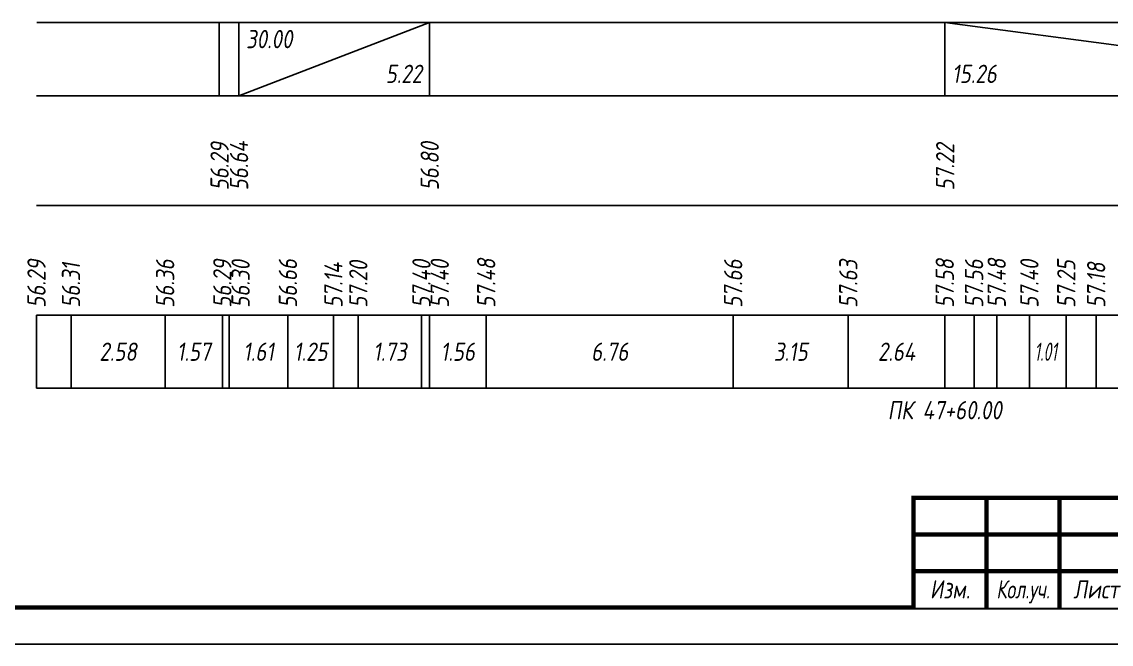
# Model space of a CAD drawing. Extents: x -717 to 1451, y -133302 to 233.
# Drawn here: x 77.9 to 227, y -75279.4 to -75194.3 of the extents above; entities that cross this region are included whole.
import ezdxf
from ezdxf.enums import TextEntityAlignment as Align

# ---------------------------------------------------------------- set-up
doc = ezdxf.new("R2010")
doc.units = 0
for name, color, linetype in [('Зарамочное оформление', 7, 'Continuous'), ('Код_510', 7, 'Continuous'), ('Код_516', 1, 'Continuous'), ('Подписи поперечников', 7, 'Continuous'), ('Таблица', 7, 'Continuous')]:
    doc.layers.add(name, color=color, linetype=linetype)
doc.styles.add('М', font='romand.shx', dxfattribs={"width": 0.8, "oblique": 10, "height": 2.5})

# ---------------------------------------------------------------- blocks, each defined once
blk = doc.blocks.new('Штамп')
at = {"linetype": 'Continuous'}
blk.add_wipeout([(199.95, -411.25), (384.95, -411.25), (384.95, -426.25), (199.95, -426.25)], dxfattribs=at).dxf.layer = 'Зарамочное оформление'
at = {"layer": 'Зарамочное оформление', "linetype": 'Continuous', "lineweight": -3, "const_width": 0.6, "flags": 128}
for points in [[(199.95, -426.25), (199.95, -411.25), (384.95, -411.25)], [(209.95, -411.25), (209.95, -426.25)], [(219.95, -411.25), (219.95, -426.25)], [(199.95, -416.25), (264.95, -416.25)], [(199.95, -421.25), (264.95, -421.25)]]:
    blk.add_lwpolyline(points, dxfattribs=at)
at = {"layer": 'Зарамочное оформление', "linetype": 'Continuous', "style": 'М', "oblique": 10}
for s, width, p in [('Изм.', 0.8, (204.95, -423.75)), ('Кол.уч.', 0.7, (214.95, -423.75)), ('Лист', 0.8, (224.95, -423.75))]:
    blk.add_text(s, height=2.5, dxfattribs=dict(at, width=width)).set_placement(p, align=Align.MIDDLE_CENTER)
blk = doc.blocks.new('шифр')
blk.add_blockref('Штамп', (0, -74908))

msp = doc.modelspace()

# ---------------------------------------------------------------- linework, layer by layer
at = {"flags": 128}
msp.add_lwpolyline([(-30.054, -75279.421), (389.946, -75279.421), (389.946, -74982.421), (-30.054, -74982.421)], close=True, dxfattribs=at)
at = {"const_width": 0.6, "flags": 128}
msp.add_lwpolyline([(-10.054, -75274.421), (384.946, -75274.421), (384.946, -74987.421), (-10.054, -74987.421)], close=True, dxfattribs=at)
at = {"layer": 'Код_510'}
for p, q in [((79.946, -75244.421), (79.946, -75234.421)), ((84.669, -75244.421), (84.669, -75234.421)), ((97.549, -75244.421), (97.549, -75234.421)), ((105.376, -75244.421), (105.376, -75234.421)), ((106.311, -75244.421), (106.311, -75234.421)), ((114.347, -75244.421), (114.347, -75234.421)), ((120.581, -75244.421), (120.581, -75234.421)), ((123.983, -75244.421), (123.983, -75234.421)), ((132.629, -75244.421), (132.629, -75234.421)), ((133.701, -75244.421), (133.701, -75234.421)), ((141.487, -75244.421), (141.487, -75234.421)), ((175.277, -75244.421), (175.277, -75234.421)), ((191.032, -75244.421), (191.032, -75234.421))]:
    msp.add_line(p, q, dxfattribs=at)
at = {"layer": 'Код_516'}
for p, q in [((104.946, -75204.421), (104.946, -75194.421)), ((107.61, -75204.421), (107.61, -75194.421)), ((107.61, -75204.421), (133.701, -75194.421)), ((133.701, -75204.421), (133.701, -75194.421))]:
    msp.add_line(p, q, dxfattribs=at)

# ---------------------------------------------------------------- texts
at = {"layer": 'Код_510', "style": 'М', "oblique": 10, "width": 0.8}
for s, p in [('56.29', (79.946, -75233.421)), ('56.31', (84.669, -75233.421)), ('56.36', (97.549, -75233.421)), ('56.29', (105.376, -75233.421)), ('56.30', (107.876, -75233.421)), ('56.66', (114.347, -75233.421)), ('57.14', (120.581, -75233.421)), ('57.20', (123.983, -75233.421)), ('57.40', (132.629, -75233.421)), ('57.40', (135.129, -75233.421)), ('57.48', (141.487, -75233.421)), ('57.66', (175.277, -75233.421)), ('57.63', (191.032, -75233.421))]:
    msp.add_text(s, height=2.5, rotation=90, dxfattribs=at).set_placement(p, align=Align.MIDDLE_LEFT)
for s, p in [('2.58', (91.109, -75239.421)), ('1.57', (101.462, -75239.421)), ('1.61', (110.329, -75239.421)), ('1.25', (117.464, -75239.421)), ('1.73', (128.306, -75239.421)), ('1.56', (137.594, -75239.421)), ('6.76', (158.382, -75239.421)), ('3.15', (183.155, -75239.421))]:
    msp.add_text(s, height=2.5, dxfattribs=at).set_placement(p, align=Align.MIDDLE_CENTER)
at = {"layer": 'Код_516', "style": 'М', "oblique": 10, "width": 0.8}
msp.add_text('30.00', height=2.5, dxfattribs=at).set_placement((108.61, -75195.421), align=Align.TOP_LEFT)
msp.add_text('5.22', height=2.5, dxfattribs=at).set_placement((132.701, -75203.421), align=Align.BOTTOM_RIGHT)
for s, p in [('56.29', (105, -75217.371)), ('56.64', (107.664, -75217.371)), ('56.80', (133.755, -75217.371))]:
    msp.add_text(s, height=2.5, rotation=90, dxfattribs=at).set_placement(p, align=Align.MIDDLE_LEFT)

# ---------------------------------------------------------------- next in the draw order: block references
msp.add_blockref('шифр', (0, 59.829))

# ---------------------------------------------------------------- next in the draw order: linework, layer by layer
at = {"layer": 'Код_510'}
for p, q in [((204.235, -75244.421), (204.235, -75234.421)), ((208.244, -75244.421), (208.244, -75234.421)), ((211.344, -75244.421), (211.344, -75234.421)), ((215.812, -75244.421), (215.812, -75234.421)), ((220.86, -75244.421), (220.86, -75234.421)), ((224.955, -75244.421), (224.955, -75234.421))]:
    msp.add_line(p, q, dxfattribs=at)
at = {"layer": 'Код_516'}
for p, q in [((204.235, -75204.421), (204.235, -75194.421)), ((204.235, -75194.421), (280.547, -75204.421))]:
    msp.add_line(p, q, dxfattribs=at)
at = {"layer": 'Таблица'}
for p, q in [((80, -75194.421), (307.442, -75194.421)), ((79.946, -75204.421), (307.388, -75204.421)), ((79.946, -75219.421), (307.388, -75219.421)), ((79.946, -75234.421), (307.388, -75234.421)), ((79.946, -75244.421), (307.388, -75244.421))]:
    msp.add_line(p, q, dxfattribs=at)

# ---------------------------------------------------------------- next in the draw order: texts
at = {"layer": 'Код_510', "style": 'М', "oblique": 10, "width": 0.8}
for s, p in [('57.58', (204.235, -75233.421)), ('57.56', (208.244, -75233.421)), ('57.48', (211.344, -75233.421)), ('57.40', (215.812, -75233.421)), ('57.25', (220.86, -75233.421)), ('57.18', (224.955, -75233.421))]:
    msp.add_text(s, height=2.5, rotation=90, dxfattribs=at).set_placement(p, align=Align.MIDDLE_LEFT)
at = {"layer": 'Код_510', "style": 'М', "oblique": 10}
for s, width, p in [('2.64', 0.8, (197.634, -75239.421)), ('1.01', 0.6, (218.036, -75239.421))]:
    msp.add_text(s, height=2.5, dxfattribs=dict(at, width=width)).set_placement(p, align=Align.MIDDLE_CENTER)
at = {"layer": 'Код_516', "style": 'М', "oblique": 10, "width": 0.8}
msp.add_text('15.26', height=2.5, dxfattribs=at).set_placement((205.235, -75203.421), align=Align.BOTTOM_LEFT)
msp.add_text('57.22', height=2.5, rotation=90, dxfattribs=at).set_placement((204.29, -75217.371), align=Align.MIDDLE_LEFT)
at = {"layer": 'Подписи поперечников', "style": 'М', "oblique": 10, "width": 0.8}
msp.add_text('ПК 47+60.00', height=2.5, dxfattribs=at).set_placement((204.235, -75249.421), align=Align.BOTTOM_CENTER)

doc.saveas('drawing.dxf')
